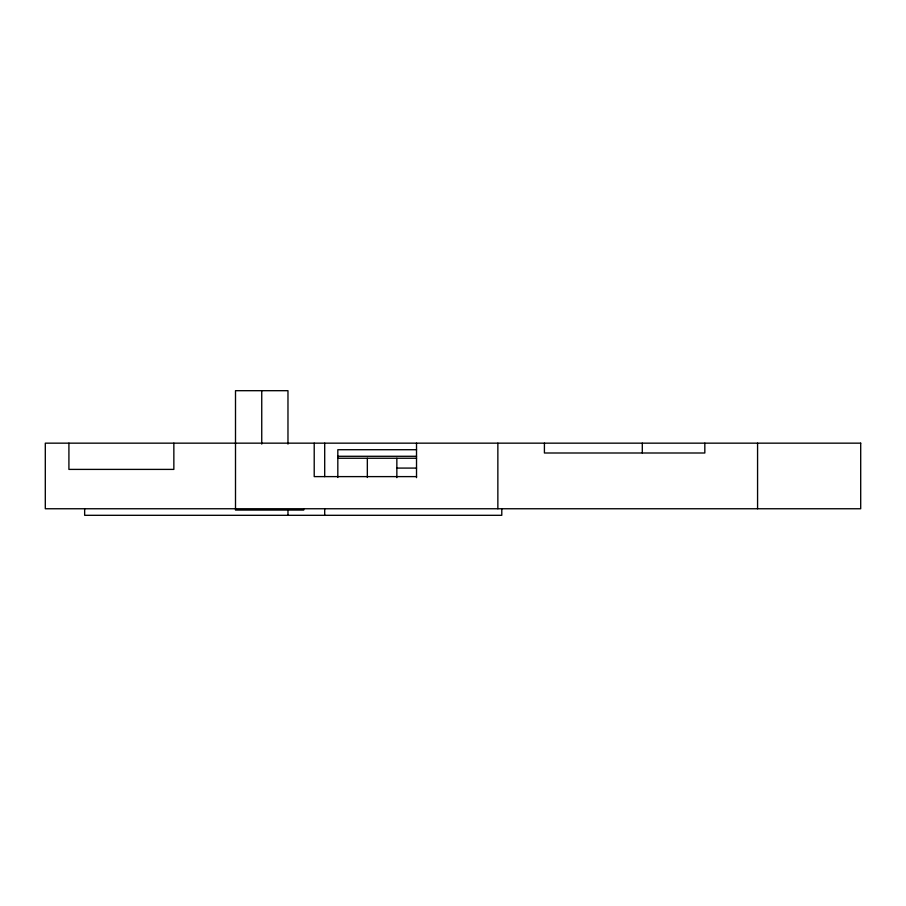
<?xml version="1.0" encoding="UTF-8"?>
<svg xmlns="http://www.w3.org/2000/svg" width="906" height="906" viewBox="0 0 906 906"><rect width="100%" height="100%" fill="white"/><g stroke="black" fill="none" stroke-linecap="round" stroke-linejoin="round"><path stroke-width="1.36" d="M416.522 449.716L337.825 449.716L337.825 477.473M337.825 456.284L416.522 456.284M337.825 458.243L416.522 458.243M396.851 468.085L416.522 468.085M416.522 476.613L314.212 476.613L314.212 443.159M757.575 443.159L757.575 508.753M704.823 443.159L704.823 453L544.415 453L544.415 443.159M642.297 443.159L642.297 452.932M501.788 508.753L501.788 515.31L84.654 515.31L84.654 508.753M497.858 443.159L497.858 508.753M416.522 443.159L416.522 477.632M396.851 458.243L396.851 477.632M367.338 458.243L367.338 477.473M324.699 443.159L324.699 476.658M324.699 508.753L324.699 515.31M303.714 508.753L303.714 510.067L235.503 510.067L235.503 390.69L287.972 390.69L287.972 444.099M287.972 510.067L287.972 515.31M261.743 390.69L261.743 444.099M173.85 443.159L173.85 469.399L68.913 469.399L68.913 443.159M860.7 443.159L45.3 443.159L45.3 508.753L860.7 508.753L860.7 443.159"/></g></svg>
